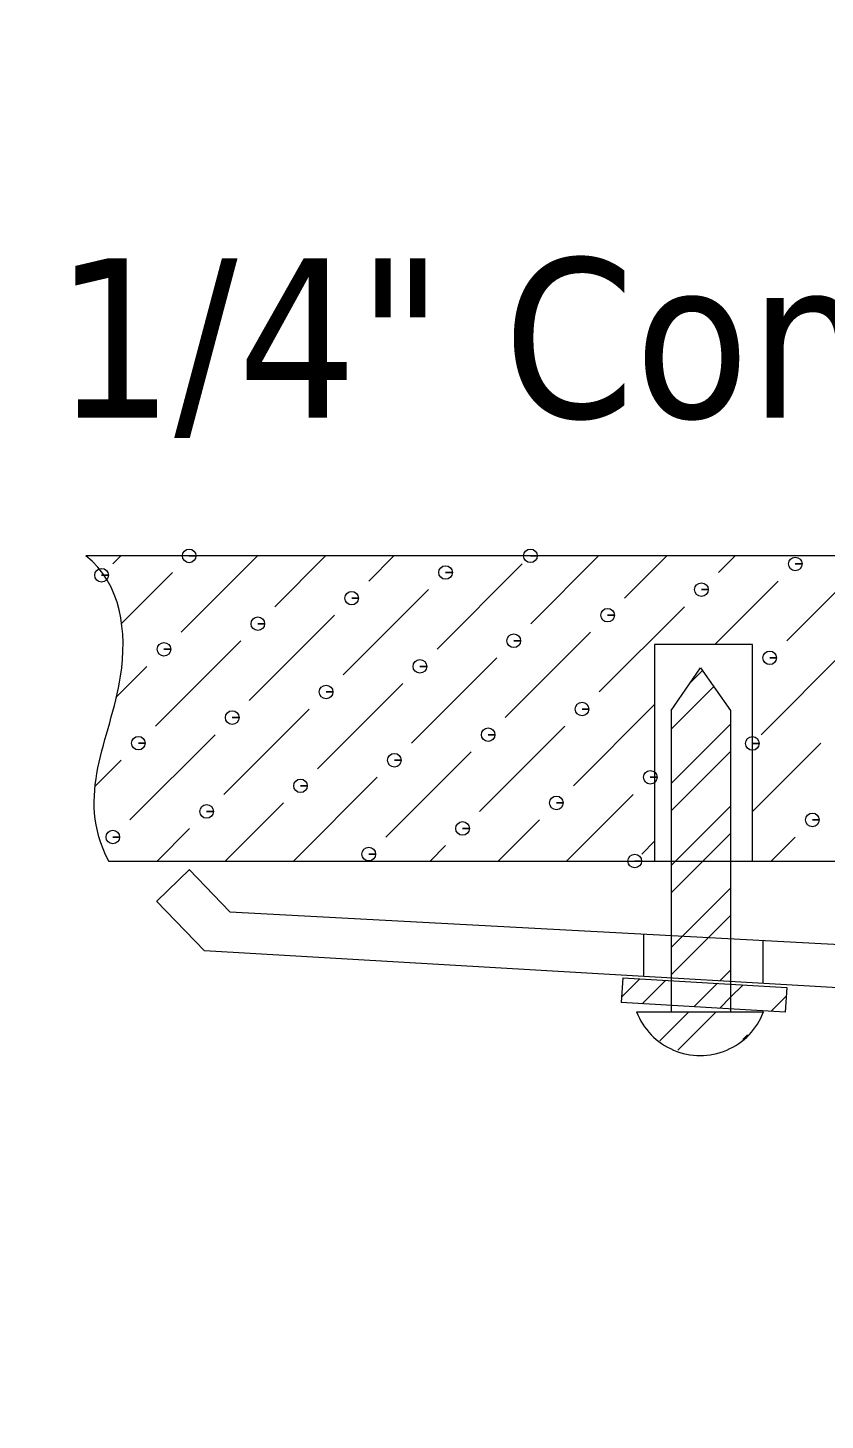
# Model space of a CAD drawing. Header units: millimetres. Extents: x 6405 to 7043, y 327 to 1007.
# Drawn here: x 6630.88 to 6647.22, y 545.2 to 573.74 of the extents above; entities that cross this region are included whole.
import ezdxf

# ---------------------------------------------------------------- set-up
doc = ezdxf.new("R2010")
doc.units = ezdxf.units.MM
doc.linetypes.add('ACAD_ISO02W100', pattern=[15, 12, -3])
doc.layers.add('尺寸標注', color=1, linetype='Continuous', lineweight=30)
doc.layers.add('虚线', color=2, linetype='ACAD_ISO02W100', lineweight=30)
doc.styles.add('DIM', font='txt.shx', dxfattribs={"width": 0.7, "bigfont": 'chineset.shx'})
doc.styles.get("Standard").update_dxf_attribs({"font": 'txt', "bigfont": 'gbcbig.shx'})
doc.dimstyles.new('9.8', dxfattribs={"dimscale": 9.8, "dimtxt": 2.5, "dimasz": 1.8, "dimexe": 1.6, "dimexo": 0.625, "dimtad": 1, "dimdec": 0, "dimdsep": 46, "dimlunit": 6, "dimtxsty": 'DIM', "dimcen": 0, "dimclrd": 1, "dimclre": 1, "dimclrt": 3, "dimadec": 1, "dimazin": 1, "dimtfac": 1, "dimtdec": 0, "dimtofl": 0, "dimtmove": 0, "dimatfit": 3, "dimfxl": 1, "dimtolj": 1, "dimlwd": 13, "dimlwe": 13, "dimarcsym": 0})

# ---------------------------------------------------------------- blocks, each defined once
blk = doc.blocks.new('*D13')
at = {"color": 1, "lineweight": 13}
for p, q in [((6732.632, 862.571), (6516.904, 862.571)), ((6532.584, 844.931), (6532.584, 537.911)), ((6732.632, 520.271), (6516.904, 520.271))]:
    blk.add_line(p, q, dxfattribs=at)
at = {"color": 1}
for points in [[(6529.644, 844.931), (6535.524, 844.931), (6532.584, 862.571)], [(6529.644, 537.911), (6535.524, 537.911), (6532.584, 520.271)]]:
    blk.add_solid(points, dxfattribs=at)
at = {"layer": 'Defpoints', "color": 0}
for p in [(6738.757, 862.571), (6532.584, 520.271), (6738.757, 520.271)]:
    blk.add_point(p, dxfattribs=at)
at = {"color": 3, "insert": (6514.209, 682.847), "char_height": 24.5, "attachment_point": 5, "rotation": 90, "style": 'DIM'}
blk.add_mtext('\\A1;342.3', dxfattribs=at)
blk = doc.blocks.new('*D12')
at = {"color": 1, "lineweight": 13}
for p, q in [((6567.607, 685.296), (6567.607, 432.93)), ((6909.907, 685.296), (6909.907, 432.93)), ((6585.247, 448.61), (6892.267, 448.61))]:
    blk.add_line(p, q, dxfattribs=at)
at = {"color": 1}
for points in [[(6585.247, 451.55), (6585.247, 445.67), (6567.607, 448.61)], [(6892.267, 451.55), (6892.267, 445.67), (6909.907, 448.61)]]:
    blk.add_solid(points, dxfattribs=at)
at = {"layer": 'Defpoints', "color": 0}
for p in [(6567.607, 691.421), (6909.907, 691.421), (6909.907, 448.61)]:
    blk.add_point(p, dxfattribs=at)
at = {"color": 3, "insert": (6738.757, 466.985), "char_height": 24.5, "attachment_point": 5, "style": 'DIM'}
blk.add_mtext('\\A1;342.3', dxfattribs=at)
blk = doc.blocks.new('*D9')
at = {"color": 1, "lineweight": 13}
for p, q in [((6732.632, 868.921), (6473.643, 868.921)), ((6489.323, 851.281), (6489.323, 531.561)), ((6732.632, 513.921), (6473.643, 513.921))]:
    blk.add_line(p, q, dxfattribs=at)
at = {"color": 1}
for points in [[(6486.383, 851.281), (6492.263, 851.281), (6489.323, 868.921)], [(6486.383, 531.561), (6492.263, 531.561), (6489.323, 513.921)]]:
    blk.add_solid(points, dxfattribs=at)
at = {"layer": 'Defpoints', "color": 0}
for p in [(6738.757, 868.921), (6489.323, 513.921), (6738.757, 513.921)]:
    blk.add_point(p, dxfattribs=at)
at = {"color": 3, "insert": (6470.948, 683.308), "char_height": 24.5, "attachment_point": 5, "rotation": 90, "style": 'DIM'}
blk.add_mtext('\\A1;355', dxfattribs=at)
blk = doc.blocks.new('*D8')
at = {"color": 1, "lineweight": 13}
for p, q in [((6732.632, 875.271), (6423.681, 875.271)), ((6439.361, 857.631), (6439.361, 525.211)), ((6732.632, 507.571), (6423.681, 507.571))]:
    blk.add_line(p, q, dxfattribs=at)
at = {"color": 1}
for points in [[(6436.421, 857.631), (6442.301, 857.631), (6439.361, 875.271)], [(6436.421, 525.211), (6442.301, 525.211), (6439.361, 507.571)]]:
    blk.add_solid(points, dxfattribs=at)
at = {"layer": 'Defpoints', "color": 0}
for p in [(6738.757, 875.271), (6439.361, 507.571), (6738.757, 507.571)]:
    blk.add_point(p, dxfattribs=at)
at = {"color": 3, "insert": (6420.986, 681.173), "char_height": 24.5, "attachment_point": 5, "rotation": 90, "style": 'DIM'}
blk.add_mtext('\\A1;367.7', dxfattribs=at)
blk = doc.blocks.new('*D7')
at = {"color": 1, "lineweight": 13}
for p, q in [((6554.907, 685.296), (6554.907, 326.922)), ((6922.607, 685.296), (6922.607, 326.922)), ((6572.547, 342.602), (6904.967, 342.602))]:
    blk.add_line(p, q, dxfattribs=at)
at = {"color": 1}
for points in [[(6572.547, 345.542), (6572.547, 339.662), (6554.907, 342.602)], [(6904.967, 345.542), (6904.967, 339.662), (6922.607, 342.602)]]:
    blk.add_solid(points, dxfattribs=at)
at = {"layer": 'Defpoints', "color": 0}
for p in [(6554.907, 691.421), (6922.607, 691.421), (6922.607, 342.602)]:
    blk.add_point(p, dxfattribs=at)
at = {"color": 3, "insert": (6731.386, 360.977), "char_height": 24.5, "attachment_point": 5, "style": 'DIM'}
blk.add_mtext('\\A1;367.7', dxfattribs=at)
blk = doc.blocks.new('*D6')
at = {"color": 1, "lineweight": 13}
for p, q in [((6561.257, 685.296), (6561.257, 390.066)), ((6916.257, 685.296), (6916.257, 390.066)), ((6578.897, 405.746), (6898.617, 405.746))]:
    blk.add_line(p, q, dxfattribs=at)
at = {"color": 1}
for points in [[(6578.897, 408.686), (6578.897, 402.806), (6561.257, 405.746)], [(6898.617, 408.686), (6898.617, 402.806), (6916.257, 405.746)]]:
    blk.add_solid(points, dxfattribs=at)
at = {"layer": 'Defpoints', "color": 0}
for p in [(6561.257, 691.421), (6916.257, 691.421), (6916.257, 405.746)]:
    blk.add_point(p, dxfattribs=at)
at = {"color": 3, "insert": (6727.782, 424.121), "char_height": 24.5, "attachment_point": 5, "style": 'DIM'}
blk.add_mtext('\\A1;355', dxfattribs=at)

msp = doc.modelspace()

# ---------------------------------------------------------------- linework, layer by layer
at = {"linetype": 'Continuous'}
msp.add_lwpolyline([(6557.159, 601.243, 0.385251), (6648.579, 509.823, 0.024977), (6828.934, 509.823, 0.385251), (6920.354, 601.243, 0.024977), (6920.354, 781.599, 0.385251), (6828.934, 873.019, 0.024977), (6648.579, 873.019, 0.385251), (6557.159, 781.599, 0.024977)], format="xyb", close=True, dxfattribs=at)
at = {"color": 1, "lineweight": 9}
for points, knots in [([(6632.536, 556.657), (6631.831, 558.015), (6632.576, 559.135), (6632.78, 560.448), (6632.78, 560.448), (6632.919, 561.35), (6632.802, 562.344), (6632.066, 562.912)], [0, 0, 0, 0, 0.333333, 0.333333, 0.333333, 0.333333, 1, 1, 1, 1]), ([(6634.186, 562.913), (6634.186, 562.913), (6634.326, 562.913), (6634.326, 562.913), (6634.326, 562.913), (6634.326, 562.99), (6634.263, 563.052), (6634.186, 563.052), (6634.186, 563.052), (6634.109, 563.052), (6634.047, 562.99), (6634.047, 562.913), (6634.047, 562.913), (6634.047, 562.836), (6634.109, 562.773), (6634.186, 562.773), (6634.186, 562.773), (6634.263, 562.773), (6634.326, 562.836), (6634.326, 562.913), (6634.326, 562.913), (6634.326, 562.913), (6634.186, 562.913), (6634.186, 562.913)], [0, 0, 0, 0, 0.142857, 0.142857, 0.142857, 0.142857, 0.285714, 0.285714, 0.285714, 0.285714, 0.428571, 0.428571, 0.428571, 0.428571, 0.571429, 0.571429, 0.571429, 0.571429, 0.714286, 0.714286, 0.714286, 0.714286, 1, 1, 1, 1]), ([(6641.182, 562.913), (6641.182, 562.913), (6641.322, 562.913), (6641.322, 562.913), (6641.322, 562.913), (6641.322, 562.99), (6641.259, 563.053), (6641.182, 563.053), (6641.182, 563.053), (6641.105, 563.053), (6641.043, 562.99), (6641.043, 562.913), (6641.043, 562.913), (6641.043, 562.836), (6641.105, 562.774), (6641.182, 562.774), (6641.182, 562.774), (6641.259, 562.774), (6641.322, 562.836), (6641.322, 562.913), (6641.322, 562.913), (6641.322, 562.913), (6641.182, 562.913), (6641.182, 562.913)], [0, 0, 0, 0, 0.142857, 0.142857, 0.142857, 0.142857, 0.285714, 0.285714, 0.285714, 0.285714, 0.428571, 0.428571, 0.428571, 0.428571, 0.571429, 0.571429, 0.571429, 0.571429, 0.714286, 0.714286, 0.714286, 0.714286, 1, 1, 1, 1]), ([(6646.612, 562.747), (6646.612, 562.747), (6646.752, 562.747), (6646.752, 562.747), (6646.752, 562.747), (6646.752, 562.823), (6646.689, 562.886), (6646.612, 562.886), (6646.612, 562.886), (6646.536, 562.886), (6646.473, 562.823), (6646.473, 562.747), (6646.473, 562.747), (6646.473, 562.67), (6646.536, 562.607), (6646.612, 562.607), (6646.612, 562.607), (6646.689, 562.607), (6646.752, 562.67), (6646.752, 562.747), (6646.752, 562.747), (6646.752, 562.747), (6646.612, 562.747), (6646.612, 562.747)], [0, 0, 0, 0, 0.142857, 0.142857, 0.142857, 0.142857, 0.285714, 0.285714, 0.285714, 0.285714, 0.428571, 0.428571, 0.428571, 0.428571, 0.571429, 0.571429, 0.571429, 0.571429, 0.714286, 0.714286, 0.714286, 0.714286, 1, 1, 1, 1]), ([(6632.39, 562.516), (6632.39, 562.516), (6632.53, 562.516), (6632.53, 562.516), (6632.53, 562.516), (6632.53, 562.593), (6632.467, 562.655), (6632.39, 562.655), (6632.39, 562.655), (6632.314, 562.655), (6632.251, 562.593), (6632.251, 562.516), (6632.251, 562.516), (6632.251, 562.439), (6632.314, 562.376), (6632.39, 562.376), (6632.39, 562.376), (6632.467, 562.376), (6632.53, 562.439), (6632.53, 562.516), (6632.53, 562.516), (6632.53, 562.516), (6632.39, 562.516), (6632.39, 562.516)], [0, 0, 0, 0, 0.142857, 0.142857, 0.142857, 0.142857, 0.285714, 0.285714, 0.285714, 0.285714, 0.428571, 0.428571, 0.428571, 0.428571, 0.571429, 0.571429, 0.571429, 0.571429, 0.714286, 0.714286, 0.714286, 0.714286, 1, 1, 1, 1]), ([(6639.442, 562.571), (6639.442, 562.571), (6639.582, 562.571), (6639.582, 562.571), (6639.582, 562.571), (6639.582, 562.648), (6639.519, 562.711), (6639.442, 562.711), (6639.442, 562.711), (6639.365, 562.711), (6639.302, 562.648), (6639.302, 562.571), (6639.302, 562.571), (6639.302, 562.494), (6639.365, 562.432), (6639.442, 562.432), (6639.442, 562.432), (6639.519, 562.432), (6639.582, 562.494), (6639.582, 562.571), (6639.582, 562.571), (6639.582, 562.571), (6639.442, 562.571), (6639.442, 562.571)], [0, 0, 0, 0, 0.142857, 0.142857, 0.142857, 0.142857, 0.285714, 0.285714, 0.285714, 0.285714, 0.428571, 0.428571, 0.428571, 0.428571, 0.571429, 0.571429, 0.571429, 0.571429, 0.714286, 0.714286, 0.714286, 0.714286, 1, 1, 1, 1]), ([(6644.688, 562.221), (6644.688, 562.221), (6644.828, 562.221), (6644.828, 562.221), (6644.828, 562.221), (6644.828, 562.298), (6644.765, 562.36), (6644.688, 562.36), (6644.688, 562.36), (6644.611, 562.36), (6644.549, 562.298), (6644.549, 562.221), (6644.549, 562.221), (6644.549, 562.144), (6644.611, 562.081), (6644.688, 562.081), (6644.688, 562.081), (6644.765, 562.081), (6644.828, 562.144), (6644.828, 562.221), (6644.828, 562.221), (6644.828, 562.221), (6644.688, 562.221), (6644.688, 562.221)], [0, 0, 0, 0, 0.142857, 0.142857, 0.142857, 0.142857, 0.285714, 0.285714, 0.285714, 0.285714, 0.428571, 0.428571, 0.428571, 0.428571, 0.571429, 0.571429, 0.571429, 0.571429, 0.714286, 0.714286, 0.714286, 0.714286, 1, 1, 1, 1]), ([(6637.518, 562.046), (6637.518, 562.046), (6637.657, 562.046), (6637.657, 562.046), (6637.657, 562.046), (6637.657, 562.122), (6637.595, 562.185), (6637.518, 562.185), (6637.518, 562.185), (6637.441, 562.185), (6637.378, 562.122), (6637.378, 562.046), (6637.378, 562.046), (6637.378, 561.969), (6637.441, 561.906), (6637.518, 561.906), (6637.518, 561.906), (6637.595, 561.906), (6637.657, 561.969), (6637.657, 562.046), (6637.657, 562.046), (6637.657, 562.046), (6637.518, 562.046), (6637.518, 562.046)], [0, 0, 0, 0, 0.142857, 0.142857, 0.142857, 0.142857, 0.285714, 0.285714, 0.285714, 0.285714, 0.428571, 0.428571, 0.428571, 0.428571, 0.571429, 0.571429, 0.571429, 0.571429, 0.714286, 0.714286, 0.714286, 0.714286, 1, 1, 1, 1]), ([(6642.765, 561.696), (6642.765, 561.696), (6642.905, 561.696), (6642.905, 561.696), (6642.905, 561.696), (6642.905, 561.773), (6642.842, 561.836), (6642.765, 561.836), (6642.765, 561.836), (6642.688, 561.836), (6642.626, 561.773), (6642.626, 561.696), (6642.626, 561.696), (6642.626, 561.619), (6642.688, 561.557), (6642.765, 561.557), (6642.765, 561.557), (6642.842, 561.557), (6642.905, 561.619), (6642.905, 561.696), (6642.905, 561.696), (6642.905, 561.696), (6642.765, 561.696), (6642.765, 561.696)], [0, 0, 0, 0, 0.142857, 0.142857, 0.142857, 0.142857, 0.285714, 0.285714, 0.285714, 0.285714, 0.428571, 0.428571, 0.428571, 0.428571, 0.571429, 0.571429, 0.571429, 0.571429, 0.714286, 0.714286, 0.714286, 0.714286, 1, 1, 1, 1]), ([(6635.594, 561.522), (6635.594, 561.522), (6635.733, 561.522), (6635.733, 561.522), (6635.733, 561.522), (6635.733, 561.599), (6635.671, 561.662), (6635.594, 561.662), (6635.594, 561.662), (6635.517, 561.662), (6635.454, 561.599), (6635.454, 561.522), (6635.454, 561.522), (6635.454, 561.445), (6635.517, 561.383), (6635.594, 561.383), (6635.594, 561.383), (6635.671, 561.383), (6635.733, 561.445), (6635.733, 561.522), (6635.733, 561.522), (6635.733, 561.522), (6635.594, 561.522), (6635.594, 561.522)], [0, 0, 0, 0, 0.142857, 0.142857, 0.142857, 0.142857, 0.285714, 0.285714, 0.285714, 0.285714, 0.428571, 0.428571, 0.428571, 0.428571, 0.571429, 0.571429, 0.571429, 0.571429, 0.714286, 0.714286, 0.714286, 0.714286, 1, 1, 1, 1]), ([(6633.67, 560.998), (6633.67, 560.998), (6633.81, 560.998), (6633.81, 560.998), (6633.81, 560.998), (6633.81, 561.075), (6633.747, 561.137), (6633.67, 561.137), (6633.67, 561.137), (6633.594, 561.137), (6633.531, 561.075), (6633.531, 560.998), (6633.531, 560.998), (6633.531, 560.921), (6633.594, 560.858), (6633.67, 560.858), (6633.67, 560.858), (6633.747, 560.858), (6633.81, 560.921), (6633.81, 560.998), (6633.81, 560.998), (6633.81, 560.998), (6633.67, 560.998), (6633.67, 560.998)], [0, 0, 0, 0, 0.142857, 0.142857, 0.142857, 0.142857, 0.285714, 0.285714, 0.285714, 0.285714, 0.428571, 0.428571, 0.428571, 0.428571, 0.571429, 0.571429, 0.571429, 0.571429, 0.714286, 0.714286, 0.714286, 0.714286, 1, 1, 1, 1]), ([(6640.841, 561.172), (6640.841, 561.172), (6640.98, 561.172), (6640.98, 561.172), (6640.98, 561.172), (6640.98, 561.249), (6640.918, 561.311), (6640.841, 561.311), (6640.841, 561.311), (6640.764, 561.311), (6640.701, 561.249), (6640.701, 561.172), (6640.701, 561.172), (6640.701, 561.095), (6640.764, 561.032), (6640.841, 561.032), (6640.841, 561.032), (6640.918, 561.032), (6640.98, 561.095), (6640.98, 561.172), (6640.98, 561.172), (6640.98, 561.172), (6640.841, 561.172), (6640.841, 561.172)], [0, 0, 0, 0, 0.142857, 0.142857, 0.142857, 0.142857, 0.285714, 0.285714, 0.285714, 0.285714, 0.428571, 0.428571, 0.428571, 0.428571, 0.571429, 0.571429, 0.571429, 0.571429, 0.714286, 0.714286, 0.714286, 0.714286, 1, 1, 1, 1]), ([(6646.088, 560.822), (6646.088, 560.822), (6646.227, 560.822), (6646.227, 560.822), (6646.227, 560.822), (6646.227, 560.899), (6646.165, 560.962), (6646.088, 560.962), (6646.088, 560.962), (6646.011, 560.962), (6645.948, 560.899), (6645.948, 560.822), (6645.948, 560.822), (6645.948, 560.746), (6646.011, 560.683), (6646.088, 560.683), (6646.088, 560.683), (6646.165, 560.683), (6646.227, 560.746), (6646.227, 560.822), (6646.227, 560.822), (6646.227, 560.822), (6646.088, 560.822), (6646.088, 560.822)], [0, 0, 0, 0, 0.142857, 0.142857, 0.142857, 0.142857, 0.285714, 0.285714, 0.285714, 0.285714, 0.428571, 0.428571, 0.428571, 0.428571, 0.571429, 0.571429, 0.571429, 0.571429, 0.714286, 0.714286, 0.714286, 0.714286, 1, 1, 1, 1]), ([(6638.916, 560.647), (6638.916, 560.647), (6639.056, 560.647), (6639.056, 560.647), (6639.056, 560.647), (6639.056, 560.724), (6638.994, 560.787), (6638.916, 560.787), (6638.916, 560.787), (6638.84, 560.787), (6638.777, 560.724), (6638.777, 560.647), (6638.777, 560.647), (6638.777, 560.57), (6638.84, 560.508), (6638.916, 560.508), (6638.916, 560.508), (6638.994, 560.508), (6639.056, 560.57), (6639.056, 560.647), (6639.056, 560.647), (6639.056, 560.647), (6638.916, 560.647), (6638.916, 560.647)], [0, 0, 0, 0, 0.142857, 0.142857, 0.142857, 0.142857, 0.285714, 0.285714, 0.285714, 0.285714, 0.428571, 0.428571, 0.428571, 0.428571, 0.571429, 0.571429, 0.571429, 0.571429, 0.714286, 0.714286, 0.714286, 0.714286, 1, 1, 1, 1]), ([(6636.993, 560.123), (6636.993, 560.123), (6637.133, 560.123), (6637.133, 560.123), (6637.133, 560.123), (6637.133, 560.199), (6637.07, 560.262), (6636.993, 560.262), (6636.993, 560.262), (6636.916, 560.262), (6636.854, 560.199), (6636.854, 560.123), (6636.854, 560.123), (6636.854, 560.046), (6636.916, 559.983), (6636.993, 559.983), (6636.993, 559.983), (6637.07, 559.983), (6637.133, 560.046), (6637.133, 560.123), (6637.133, 560.123), (6637.133, 560.123), (6636.993, 560.123), (6636.993, 560.123)], [0, 0, 0, 0, 0.142857, 0.142857, 0.142857, 0.142857, 0.285714, 0.285714, 0.285714, 0.285714, 0.428571, 0.428571, 0.428571, 0.428571, 0.571429, 0.571429, 0.571429, 0.571429, 0.714286, 0.714286, 0.714286, 0.714286, 1, 1, 1, 1]), ([(6635.069, 559.598), (6635.069, 559.598), (6635.209, 559.598), (6635.209, 559.598), (6635.209, 559.598), (6635.209, 559.675), (6635.146, 559.737), (6635.069, 559.737), (6635.069, 559.737), (6634.992, 559.737), (6634.93, 559.675), (6634.93, 559.598), (6634.93, 559.598), (6634.93, 559.521), (6634.992, 559.458), (6635.069, 559.458), (6635.069, 559.458), (6635.146, 559.458), (6635.209, 559.521), (6635.209, 559.598), (6635.209, 559.598), (6635.209, 559.598), (6635.069, 559.598), (6635.069, 559.598)], [0, 0, 0, 0, 0.142857, 0.142857, 0.142857, 0.142857, 0.285714, 0.285714, 0.285714, 0.285714, 0.428571, 0.428571, 0.428571, 0.428571, 0.571429, 0.571429, 0.571429, 0.571429, 0.714286, 0.714286, 0.714286, 0.714286, 1, 1, 1, 1]), ([(6642.24, 559.773), (6642.24, 559.773), (6642.38, 559.773), (6642.38, 559.773), (6642.38, 559.773), (6642.38, 559.85), (6642.317, 559.913), (6642.24, 559.913), (6642.24, 559.913), (6642.164, 559.913), (6642.101, 559.85), (6642.101, 559.773), (6642.101, 559.773), (6642.101, 559.696), (6642.164, 559.634), (6642.24, 559.634), (6642.24, 559.634), (6642.317, 559.634), (6642.38, 559.696), (6642.38, 559.773), (6642.38, 559.773), (6642.38, 559.773), (6642.24, 559.773), (6642.24, 559.773)], [0, 0, 0, 0, 0.142857, 0.142857, 0.142857, 0.142857, 0.285714, 0.285714, 0.285714, 0.285714, 0.428571, 0.428571, 0.428571, 0.428571, 0.571429, 0.571429, 0.571429, 0.571429, 0.714286, 0.714286, 0.714286, 0.714286, 1, 1, 1, 1]), ([(6640.316, 559.247), (6640.316, 559.247), (6640.456, 559.247), (6640.456, 559.247), (6640.456, 559.247), (6640.456, 559.324), (6640.393, 559.387), (6640.316, 559.387), (6640.316, 559.387), (6640.239, 559.387), (6640.177, 559.324), (6640.177, 559.247), (6640.177, 559.247), (6640.177, 559.17), (6640.239, 559.108), (6640.316, 559.108), (6640.316, 559.108), (6640.393, 559.108), (6640.456, 559.17), (6640.456, 559.247), (6640.456, 559.247), (6640.456, 559.247), (6640.316, 559.247), (6640.316, 559.247)], [0, 0, 0, 0, 0.142857, 0.142857, 0.142857, 0.142857, 0.285714, 0.285714, 0.285714, 0.285714, 0.428571, 0.428571, 0.428571, 0.428571, 0.571429, 0.571429, 0.571429, 0.571429, 0.714286, 0.714286, 0.714286, 0.714286, 1, 1, 1, 1]), ([(6633.145, 559.073), (6633.145, 559.073), (6633.284, 559.073), (6633.284, 559.073), (6633.284, 559.073), (6633.284, 559.15), (6633.222, 559.213), (6633.145, 559.213), (6633.145, 559.213), (6633.068, 559.213), (6633.005, 559.15), (6633.005, 559.073), (6633.005, 559.073), (6633.005, 558.997), (6633.068, 558.934), (6633.145, 558.934), (6633.145, 558.934), (6633.222, 558.934), (6633.284, 558.997), (6633.284, 559.073), (6633.284, 559.073), (6633.284, 559.073), (6633.145, 559.073), (6633.145, 559.073)], [0, 0, 0, 0, 0.142857, 0.142857, 0.142857, 0.142857, 0.285714, 0.285714, 0.285714, 0.285714, 0.428571, 0.428571, 0.428571, 0.428571, 0.571429, 0.571429, 0.571429, 0.571429, 0.714286, 0.714286, 0.714286, 0.714286, 1, 1, 1, 1]), ([(6645.733, 559.068), (6645.733, 559.068), (6645.872, 559.068), (6645.872, 559.068), (6645.872, 559.068), (6645.872, 559.145), (6645.81, 559.207), (6645.733, 559.207), (6645.733, 559.207), (6645.656, 559.207), (6645.593, 559.145), (6645.593, 559.068), (6645.593, 559.068), (6645.593, 558.991), (6645.656, 558.928), (6645.733, 558.928), (6645.733, 558.928), (6645.81, 558.928), (6645.872, 558.991), (6645.872, 559.068), (6645.872, 559.068), (6645.872, 559.068), (6645.733, 559.068), (6645.733, 559.068)], [0, 0, 0, 0, 0.142857, 0.142857, 0.142857, 0.142857, 0.285714, 0.285714, 0.285714, 0.285714, 0.428571, 0.428571, 0.428571, 0.428571, 0.571429, 0.571429, 0.571429, 0.571429, 0.714286, 0.714286, 0.714286, 0.714286, 1, 1, 1, 1]), ([(6638.393, 558.724), (6638.393, 558.724), (6638.532, 558.724), (6638.532, 558.724), (6638.532, 558.724), (6638.532, 558.801), (6638.47, 558.864), (6638.393, 558.864), (6638.393, 558.864), (6638.316, 558.864), (6638.253, 558.801), (6638.253, 558.724), (6638.253, 558.724), (6638.253, 558.647), (6638.316, 558.584), (6638.393, 558.584), (6638.393, 558.584), (6638.47, 558.584), (6638.532, 558.647), (6638.532, 558.724), (6638.532, 558.724), (6638.532, 558.724), (6638.393, 558.724), (6638.393, 558.724)], [0, 0, 0, 0, 0.142857, 0.142857, 0.142857, 0.142857, 0.285714, 0.285714, 0.285714, 0.285714, 0.428571, 0.428571, 0.428571, 0.428571, 0.571429, 0.571429, 0.571429, 0.571429, 0.714286, 0.714286, 0.714286, 0.714286, 1, 1, 1, 1]), ([(6636.469, 558.198), (6636.469, 558.198), (6636.608, 558.198), (6636.608, 558.198), (6636.608, 558.198), (6636.608, 558.275), (6636.545, 558.338), (6636.469, 558.338), (6636.469, 558.338), (6636.392, 558.338), (6636.329, 558.275), (6636.329, 558.198), (6636.329, 558.198), (6636.329, 558.121), (6636.392, 558.059), (6636.469, 558.059), (6636.469, 558.059), (6636.545, 558.059), (6636.608, 558.121), (6636.608, 558.198), (6636.608, 558.198), (6636.608, 558.198), (6636.469, 558.198), (6636.469, 558.198)], [0, 0, 0, 0, 0.142857, 0.142857, 0.142857, 0.142857, 0.285714, 0.285714, 0.285714, 0.285714, 0.428571, 0.428571, 0.428571, 0.428571, 0.571429, 0.571429, 0.571429, 0.571429, 0.714286, 0.714286, 0.714286, 0.714286, 1, 1, 1, 1]), ([(6643.639, 558.374), (6643.639, 558.374), (6643.779, 558.374), (6643.779, 558.374), (6643.779, 558.374), (6643.779, 558.451), (6643.716, 558.513), (6643.639, 558.513), (6643.639, 558.513), (6643.562, 558.513), (6643.5, 558.451), (6643.5, 558.374), (6643.5, 558.374), (6643.5, 558.297), (6643.562, 558.234), (6643.639, 558.234), (6643.639, 558.234), (6643.716, 558.234), (6643.779, 558.297), (6643.779, 558.374), (6643.779, 558.374), (6643.779, 558.374), (6643.639, 558.374), (6643.639, 558.374)], [0, 0, 0, 0, 0.142857, 0.142857, 0.142857, 0.142857, 0.285714, 0.285714, 0.285714, 0.285714, 0.428571, 0.428571, 0.428571, 0.428571, 0.571429, 0.571429, 0.571429, 0.571429, 0.714286, 0.714286, 0.714286, 0.714286, 1, 1, 1, 1]), ([(6641.715, 557.849), (6641.715, 557.849), (6641.854, 557.849), (6641.854, 557.849), (6641.854, 557.849), (6641.854, 557.926), (6641.792, 557.989), (6641.715, 557.989), (6641.715, 557.989), (6641.638, 557.989), (6641.575, 557.926), (6641.575, 557.849), (6641.575, 557.849), (6641.575, 557.772), (6641.638, 557.709), (6641.715, 557.709), (6641.715, 557.709), (6641.792, 557.709), (6641.854, 557.772), (6641.854, 557.849), (6641.854, 557.849), (6641.854, 557.849), (6641.715, 557.849), (6641.715, 557.849)], [0, 0, 0, 0, 0.142857, 0.142857, 0.142857, 0.142857, 0.285714, 0.285714, 0.285714, 0.285714, 0.428571, 0.428571, 0.428571, 0.428571, 0.571429, 0.571429, 0.571429, 0.571429, 0.714286, 0.714286, 0.714286, 0.714286, 1, 1, 1, 1]), ([(6634.544, 557.674), (6634.544, 557.674), (6634.684, 557.674), (6634.684, 557.674), (6634.684, 557.674), (6634.684, 557.75), (6634.621, 557.813), (6634.544, 557.813), (6634.544, 557.813), (6634.467, 557.813), (6634.405, 557.75), (6634.405, 557.674), (6634.405, 557.674), (6634.405, 557.597), (6634.467, 557.534), (6634.544, 557.534), (6634.544, 557.534), (6634.621, 557.534), (6634.684, 557.597), (6634.684, 557.674), (6634.684, 557.674), (6634.684, 557.674), (6634.544, 557.674), (6634.544, 557.674)], [0, 0, 0, 0, 0.142857, 0.142857, 0.142857, 0.142857, 0.285714, 0.285714, 0.285714, 0.285714, 0.428571, 0.428571, 0.428571, 0.428571, 0.571429, 0.571429, 0.571429, 0.571429, 0.714286, 0.714286, 0.714286, 0.714286, 1, 1, 1, 1]), ([(6639.792, 557.324), (6639.792, 557.324), (6639.931, 557.324), (6639.931, 557.324), (6639.931, 557.324), (6639.931, 557.401), (6639.869, 557.464), (6639.792, 557.464), (6639.792, 557.464), (6639.715, 557.464), (6639.652, 557.401), (6639.652, 557.324), (6639.652, 557.324), (6639.652, 557.247), (6639.715, 557.185), (6639.792, 557.185), (6639.792, 557.185), (6639.869, 557.185), (6639.931, 557.247), (6639.931, 557.324), (6639.931, 557.324), (6639.931, 557.324), (6639.792, 557.324), (6639.792, 557.324)], [0, 0, 0, 0, 0.142857, 0.142857, 0.142857, 0.142857, 0.285714, 0.285714, 0.285714, 0.285714, 0.428571, 0.428571, 0.428571, 0.428571, 0.571429, 0.571429, 0.571429, 0.571429, 0.714286, 0.714286, 0.714286, 0.714286, 1, 1, 1, 1]), ([(6646.963, 557.5), (6646.963, 557.5), (6647.102, 557.5), (6647.102, 557.5), (6647.102, 557.5), (6647.102, 557.577), (6647.04, 557.639), (6646.963, 557.639), (6646.963, 557.639), (6646.886, 557.639), (6646.824, 557.577), (6646.824, 557.5), (6646.824, 557.5), (6646.824, 557.423), (6646.886, 557.36), (6646.963, 557.36), (6646.963, 557.36), (6647.04, 557.36), (6647.102, 557.423), (6647.102, 557.5), (6647.102, 557.5), (6647.102, 557.5), (6646.963, 557.5), (6646.963, 557.5)], [0, 0, 0, 0, 0.142857, 0.142857, 0.142857, 0.142857, 0.285714, 0.285714, 0.285714, 0.285714, 0.428571, 0.428571, 0.428571, 0.428571, 0.571429, 0.571429, 0.571429, 0.571429, 0.714286, 0.714286, 0.714286, 0.714286, 1, 1, 1, 1]), ([(6632.621, 557.149), (6632.621, 557.149), (6632.761, 557.149), (6632.761, 557.149), (6632.761, 557.149), (6632.761, 557.226), (6632.698, 557.289), (6632.621, 557.289), (6632.621, 557.289), (6632.544, 557.289), (6632.482, 557.226), (6632.482, 557.149), (6632.482, 557.149), (6632.482, 557.072), (6632.544, 557.01), (6632.621, 557.01), (6632.621, 557.01), (6632.698, 557.01), (6632.761, 557.072), (6632.761, 557.149), (6632.761, 557.149), (6632.761, 557.149), (6632.621, 557.149), (6632.621, 557.149)], [0, 0, 0, 0, 0.142857, 0.142857, 0.142857, 0.142857, 0.285714, 0.285714, 0.285714, 0.285714, 0.428571, 0.428571, 0.428571, 0.428571, 0.571429, 0.571429, 0.571429, 0.571429, 0.714286, 0.714286, 0.714286, 0.714286, 1, 1, 1, 1]), ([(6637.867, 556.8), (6637.867, 556.8), (6638.007, 556.8), (6638.007, 556.8), (6638.007, 556.8), (6638.007, 556.877), (6637.944, 556.939), (6637.867, 556.939), (6637.867, 556.939), (6637.79, 556.939), (6637.728, 556.877), (6637.728, 556.8), (6637.728, 556.8), (6637.728, 556.723), (6637.79, 556.66), (6637.867, 556.66), (6637.867, 556.66), (6637.944, 556.66), (6638.007, 556.723), (6638.007, 556.8), (6638.007, 556.8), (6638.007, 556.8), (6637.867, 556.8), (6637.867, 556.8)], [0, 0, 0, 0, 0.142857, 0.142857, 0.142857, 0.142857, 0.285714, 0.285714, 0.285714, 0.285714, 0.428571, 0.428571, 0.428571, 0.428571, 0.571429, 0.571429, 0.571429, 0.571429, 0.714286, 0.714286, 0.714286, 0.714286, 1, 1, 1, 1]), ([(6643.322, 556.657), (6643.322, 556.657), (6643.461, 556.657), (6643.461, 556.657), (6643.461, 556.657), (6643.461, 556.734), (6643.399, 556.796), (6643.322, 556.796), (6643.322, 556.796), (6643.245, 556.796), (6643.182, 556.734), (6643.182, 556.657), (6643.182, 556.657), (6643.182, 556.58), (6643.245, 556.517), (6643.322, 556.517), (6643.322, 556.517), (6643.399, 556.517), (6643.461, 556.58), (6643.461, 556.657), (6643.461, 556.657), (6643.461, 556.657), (6643.322, 556.657), (6643.322, 556.657)], [0, 0, 0, 0, 0.142857, 0.142857, 0.142857, 0.142857, 0.285714, 0.285714, 0.285714, 0.285714, 0.428571, 0.428571, 0.428571, 0.428571, 0.571429, 0.571429, 0.571429, 0.571429, 0.714286, 0.714286, 0.714286, 0.714286, 1, 1, 1, 1]), ([(6643.358, 553.567), (6643.493, 553.213), (6643.768, 552.93), (6644.116, 552.782), (6644.116, 552.782), (6644.464, 552.635), (6644.858, 552.635), (6645.207, 552.782), (6645.207, 552.782), (6645.555, 552.93), (6645.828, 553.213), (6645.963, 553.567)], [0, 0, 0, 0, 0.25, 0.25, 0.25, 0.25, 0.5, 0.5, 0.5, 0.5, 1, 1, 1, 1])]:
    msp.add_open_spline(points, degree=3, knots=knots, dxfattribs=at)
for points in [[(6660.244, 562.912), (6660.244, 562.912), (6632.065, 562.912), (6632.065, 562.912)], [(6632.621, 562.746), (6632.621, 562.746), (6632.787, 562.912), (6632.787, 562.912)], [(6634.019, 561.347), (6634.019, 561.347), (6635.585, 562.912), (6635.585, 562.912)], [(6635.944, 561.871), (6635.944, 561.871), (6636.984, 562.912), (6636.984, 562.912)], [(6637.867, 562.396), (6637.867, 562.396), (6638.384, 562.912), (6638.384, 562.912)], [(6641.191, 561.522), (6641.191, 561.522), (6642.581, 562.913), (6642.581, 562.913)], [(6643.114, 562.045), (6643.114, 562.045), (6643.98, 562.913), (6643.98, 562.913)], [(6645.038, 562.571), (6645.038, 562.571), (6645.38, 562.913), (6645.38, 562.913)], [(6646.438, 561.171), (6646.438, 561.171), (6648.178, 562.913), (6648.178, 562.913)], [(6632.8, 561.525), (6632.8, 561.525), (6633.845, 562.571), (6633.845, 562.571)], [(6639.267, 560.997), (6639.267, 560.997), (6641.016, 562.746), (6641.016, 562.746)], [(6644.961, 561.095), (6644.961, 561.095), (6646.263, 562.396), (6646.263, 562.396)], [(6637.342, 560.472), (6637.342, 560.472), (6639.092, 562.221), (6639.092, 562.221)], [(6635.419, 559.948), (6635.419, 559.948), (6637.168, 561.696), (6637.168, 561.696)], [(6642.589, 560.122), (6642.589, 560.122), (6644.338, 561.871), (6644.338, 561.871)], [(6633.495, 559.423), (6633.495, 559.423), (6635.244, 561.171), (6635.244, 561.171)], [(6640.665, 559.598), (6640.665, 559.598), (6642.415, 561.347), (6642.415, 561.347)], [(6638.742, 559.073), (6638.742, 559.073), (6640.491, 560.822), (6640.491, 560.822)], [(6645.733, 561.095), (6645.733, 561.095), (6643.729, 561.095), (6643.729, 561.095)], [(6643.729, 561.093), (6643.729, 561.093), (6643.729, 556.655), (6643.729, 556.655)], [(6645.733, 556.657), (6645.733, 556.657), (6645.733, 561.095), (6645.733, 561.095)], [(6645.912, 559.247), (6645.912, 559.247), (6647.661, 560.997), (6647.661, 560.997)], [(6632.682, 560.01), (6632.682, 560.01), (6633.32, 560.647), (6633.32, 560.647)], [(6644.067, 559.746), (6644.067, 559.746), (6644.668, 560.62), (6644.668, 560.62)], [(6644.455, 560.308), (6644.455, 560.308), (6644.709, 560.563), (6644.709, 560.563)], [(6644.669, 560.619), (6644.669, 560.619), (6645.285, 559.745), (6645.285, 559.745)], [(6636.818, 558.549), (6636.818, 558.549), (6638.567, 560.298), (6638.567, 560.298)], [(6645.733, 560.467), (6645.733, 560.467), (6645.738, 560.472), (6645.738, 560.472)], [(6644.068, 559.362), (6644.068, 559.362), (6644.941, 560.235), (6644.941, 560.235)], [(6634.894, 558.024), (6634.894, 558.024), (6636.643, 559.773), (6636.643, 559.773)], [(6642.065, 558.198), (6642.065, 558.198), (6643.729, 559.863), (6643.729, 559.863)], [(6644.067, 559.746), (6644.067, 559.746), (6644.067, 553.568), (6644.067, 553.568)], [(6645.285, 559.745), (6645.285, 559.745), (6645.285, 553.567), (6645.285, 553.567)], [(6640.141, 557.673), (6640.141, 557.673), (6641.89, 559.423), (6641.89, 559.423)], [(6644.068, 558.244), (6644.068, 558.244), (6645.285, 559.46), (6645.285, 559.46)], [(6632.97, 557.499), (6632.97, 557.499), (6634.719, 559.247), (6634.719, 559.247)], [(6638.217, 557.149), (6638.217, 557.149), (6639.966, 558.898), (6639.966, 558.898)], [(6644.068, 557.684), (6644.068, 557.684), (6645.285, 558.9), (6645.285, 558.9)], [(6645.733, 557.669), (6645.733, 557.669), (6647.137, 559.073), (6647.137, 559.073)], [(6632.267, 558.196), (6632.267, 558.196), (6632.795, 558.724), (6632.795, 558.724)], [(6636.326, 556.657), (6636.326, 556.657), (6638.042, 558.373), (6638.042, 558.373)], [(6641.922, 556.657), (6641.922, 556.657), (6643.289, 558.024), (6643.289, 558.024)], [(6634.926, 556.657), (6634.926, 556.657), (6636.118, 557.849), (6636.118, 557.849)], [(6644.161, 556.658), (6644.161, 556.658), (6645.285, 557.781), (6645.285, 557.781)], [(6640.523, 556.657), (6640.523, 556.657), (6641.365, 557.499), (6641.365, 557.499)], [(6633.527, 556.657), (6633.527, 556.657), (6634.195, 557.324), (6634.195, 557.324)], [(6644.721, 556.658), (6644.721, 556.658), (6645.285, 557.221), (6645.285, 557.221)], [(6646.12, 556.657), (6646.12, 556.657), (6646.612, 557.149), (6646.612, 557.149)], [(6639.124, 556.657), (6639.124, 556.657), (6639.442, 556.975), (6639.442, 556.975)], [(6643.464, 556.799), (6643.464, 556.799), (6643.729, 557.065), (6643.729, 557.065)], [(6632.535, 556.657), (6632.535, 556.657), (6661.289, 556.657), (6661.289, 556.657)], [(6644.068, 556.004), (6644.068, 556.004), (6644.721, 556.658), (6644.721, 556.658)], [(6644.068, 556.564), (6644.068, 556.564), (6644.162, 556.658), (6644.162, 556.658)], [(6634.19, 556.481), (6634.19, 556.481), (6633.52, 555.835), (6633.52, 555.835)], [(6635.022, 555.617), (6635.022, 555.617), (6634.189, 556.482), (6634.189, 556.482)], [(6644.305, 555.122), (6644.305, 555.122), (6645.286, 556.102), (6645.286, 556.102)], [(6633.518, 555.836), (6633.518, 555.836), (6634.502, 554.815), (6634.502, 554.815)], [(6635.022, 555.617), (6635.022, 555.617), (6654.67, 554.565), (6654.67, 554.565)], [(6644.836, 555.093), (6644.836, 555.093), (6645.286, 555.543), (6645.286, 555.543)], [(6643.5, 555.163), (6643.5, 555.163), (6643.5, 554.29), (6643.5, 554.29)], [(6644.068, 554.885), (6644.068, 554.885), (6644.305, 555.122), (6644.305, 555.122)], [(6644.068, 554.325), (6644.068, 554.325), (6644.836, 555.093), (6644.836, 555.093)], [(6645.949, 555.032), (6645.949, 555.032), (6645.949, 554.148), (6645.949, 554.148)], [(6655.087, 553.616), (6655.087, 553.616), (6634.502, 554.815), (6634.502, 554.815)], [(6643.074, 554.264), (6643.074, 554.264), (6643.045, 553.755), (6643.045, 553.755)], [(6643.074, 554.264), (6643.074, 554.264), (6646.437, 554.068), (6646.437, 554.068)], [(6645.063, 554.201), (6645.063, 554.201), (6645.286, 554.423), (6645.286, 554.423)], [(6643.052, 553.869), (6643.052, 553.869), (6643.428, 554.245), (6643.428, 554.245)], [(6643.475, 553.731), (6643.475, 553.731), (6643.957, 554.214), (6643.957, 554.214)], [(6644.533, 553.671), (6644.533, 553.671), (6645.015, 554.153), (6645.015, 554.153)], [(6645.285, 553.864), (6645.285, 553.864), (6645.543, 554.122), (6645.543, 554.122)], [(6646.436, 554.068), (6646.436, 554.068), (6646.407, 553.559), (6646.407, 553.559)], [(6646.407, 553.559), (6646.407, 553.559), (6643.044, 553.755), (6643.044, 553.755)], [(6645.062, 553.64), (6645.062, 553.64), (6645.286, 553.864), (6645.286, 553.864)], [(6646.119, 553.578), (6646.119, 553.578), (6646.426, 553.885), (6646.426, 553.885)], [(6643.358, 553.567), (6643.358, 553.567), (6645.963, 553.567), (6645.963, 553.567)], [(6643.834, 552.972), (6643.834, 552.972), (6644.43, 553.568), (6644.43, 553.568)], [(6644.201, 552.78), (6644.201, 552.78), (6644.99, 553.568), (6644.99, 553.568)], [(6645.538, 552.998), (6645.538, 552.998), (6645.634, 553.094), (6645.634, 553.094)]]:
    msp.add_open_spline(points, degree=3, dxfattribs=at)
at = {"layer": '尺寸標注', "color": 3}
msp.add_lwpolyline([(6569.843, 601.877, 0.385251), (6649.213, 522.508, 0.024977), (6828.3, 522.508, 0.385251), (6907.67, 601.877, 0.024977), (6907.67, 780.965, 0.385251), (6828.3, 860.335, 0.024977), (6649.213, 860.335, 0.385251), (6569.843, 780.965, 0.024977)], format="xyb", close=True, dxfattribs=at)
at = {"layer": '虚线'}
msp.add_lwpolyline([(6563.501, 601.56, 0.385251), (6648.896, 516.166, 0.024977), (6828.617, 516.166, 0.385251), (6914.012, 601.56, 0.024977), (6914.012, 781.282, 0.385251), (6828.617, 866.677, 0.024977), (6648.896, 866.677, 0.385251), (6563.501, 781.282, 0.024977)], format="xyb", close=True, dxfattribs=at)

# ---------------------------------------------------------------- texts
at = {"color": 1, "char_height": 3.26624, "attachment_point": 1}
for s, insert, width in [('{\\fTahoma|b0|i0|c163|p34; }', (6632.92, 570.193), 23.53371), ('{\\fTahoma|b0|i0|c163|p34;1/4" Conceal}', (6631.428, 569.013), 30.98447)]:
    msp.add_mtext(s, dxfattribs=dict(at, insert=insert, width=width))

# ---------------------------------------------------------------- dimensions: what is measured, and where the dimension line sits
for base, p1, p2, picture, middle in [((6439.361, 507.571), (6738.757, 875.271), (6738.757, 507.571), '*D8', (6439.361, 681.173)), ((6489.323, 513.921), (6738.757, 868.921), (6738.757, 513.921), '*D9', (6489.323, 683.308)), ((6532.584, 520.271), (6738.757, 862.571), (6738.757, 520.271), '*D13', (6532.584, 682.847))]:
    dim = msp.add_linear_dim(base=base, p1=p1, p2=p2, angle=90, dimstyle='9.8', override={"dimdec": 2, "dimtdec": 2})
    dim.commit()
    dim.dimension.update_dxf_attribs({"geometry": picture, "text_midpoint": middle, "dimtype": 128})
for base, p1, p2, picture, middle in [((6922.607, 342.602), (6554.907, 691.421), (6922.607, 691.421), '*D7', (6731.386, 342.602)), ((6916.257, 405.746), (6561.257, 691.421), (6916.257, 691.421), '*D6', (6727.782, 405.746))]:
    dim = msp.add_linear_dim(base=base, p1=p1, p2=p2, dimstyle='9.8', override={"dimdec": 2, "dimtdec": 2})
    dim.commit()
    dim.dimension.update_dxf_attribs({"geometry": picture, "text_midpoint": middle, "dimtype": 128})
dim = msp.add_linear_dim(base=(6909.907, 448.61), p1=(6567.607, 691.421), p2=(6909.907, 691.421), dimstyle='9.8', override={"dimdec": 2, "dimtdec": 2})
dim.commit()
dim.dimension.update_dxf_attribs({"geometry": '*D12', "text_midpoint": (6738.757, 466.985)})

doc.saveas('drawing.dxf')
